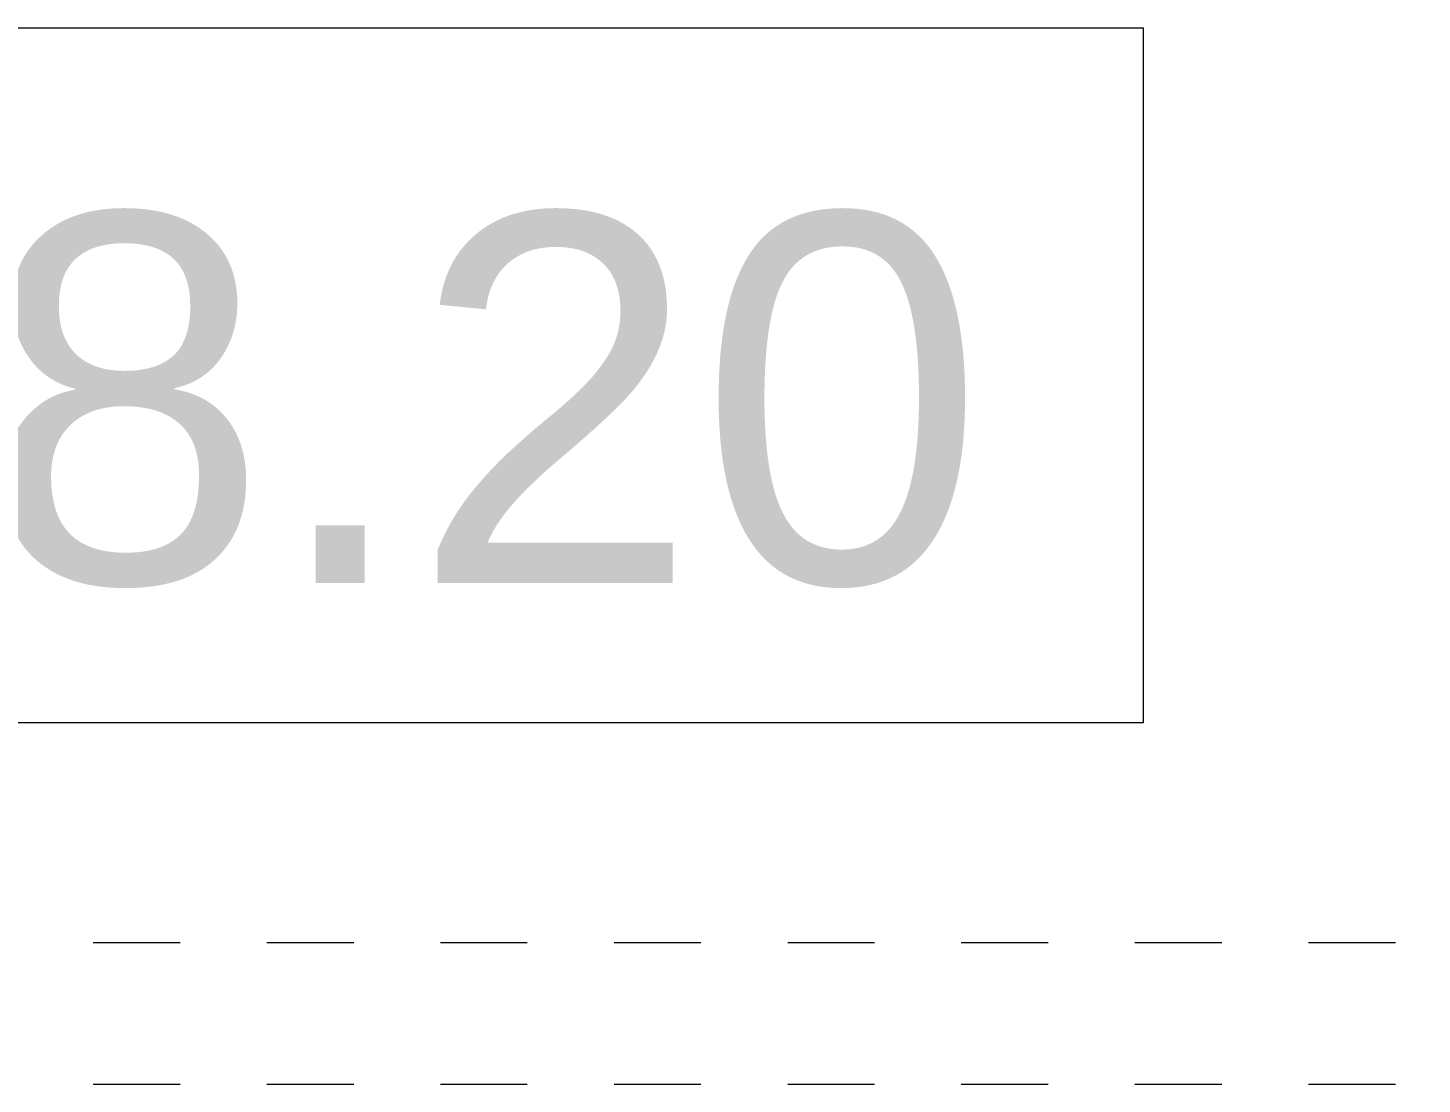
# Model space of a CAD drawing. Header units: millimetres. Extents: x 365175 to 2667127, y -330297 to -162108.
# Drawn here: x 2224764 to 2227031, y -319127 to -317411 of the extents above; entities that cross this region are included whole.
import ezdxf

# ---------------------------------------------------------------- set-up
doc = ezdxf.new("R2010")
doc.units = ezdxf.units.MM
doc.header["$MEASUREMENT"] = 0
doc.linetypes.add('Dashed', pattern=[282.222223, 141.111112, -141.111112])
doc.layers.add('Cotations - Altitudes & Niveaux', color=7, linetype='Continuous')
doc.styles.add('STYLE_GENERE_7', font='')
doc.styles.get('STYLE_GENERE_7').set_extended_font_data('Arial Unicode MS')
doc.dimstyles.new('STYLE_GENERE__6', dxfattribs={"dimtxt": 0.18, "dimasz": 114, "dimexe": 0.18, "dimexo": 0.0625, "dimgap": 0, "dimtad": 0, "dimtih": 1, "dimtoh": 1, "dimdec": 4, "dimzin": 0, "dimdsep": 46, "dimcen": 0.09, "dimadec": 0, "dimazin": 0, "dimtfac": 1, "dimtdec": 4, "dimtmove": 0, "dimatfit": 3, "dimldrblk": 'ARROWHEAD_16', "dimfxl": 0, "dimtolj": 1, "dimtzin": 0, "dimarcsym": 0})

# ---------------------------------------------------------------- blocks, each defined once
blk = doc.blocks.new('ARROWHEAD_16')
at = {"linetype": 'Continuous', "lineweight": 0}
blk.add_hatch(color=0, dxfattribs=at).paths.add_polyline_path([(-0.9093, 0.525), (0, 0), (-0.9093, -0.525)])
at = {"color": 0, "linetype": 'Continuous', "lineweight": 0}
blk.add_line((0, 0), (-1, 0), dxfattribs=at)

msp = doc.modelspace()

# ---------------------------------------------------------------- linework, layer by layer
at = {"color": 12, "linetype": 'Dashed', "lineweight": 5, "true_color": 0xcc0000}
for p, q in [((2194954.891, -318896.824), (2227030.64, -318896.824)), ((2194954.891, -319126.824), (2227030.64, -319126.824))]:
    msp.add_line(p, q, dxfattribs=at)
at = {"layer": 'Cotations - Altitudes & Niveaux', "color": 176, "linetype": 'Continuous', "lineweight": 5, "true_color": 0x000066, "flags": 128}
msp.add_lwpolyline([(2224199.752, -317410.532), (2226577.166, -317410.532), (2226577.166, -318539.945), (2224199.752, -318539.945)], close=True, dxfattribs=at)

# ---------------------------------------------------------------- texts
at = {"layer": 'Cotations - Altitudes & Niveaux', "color": 7, "linetype": 'Continuous', "lineweight": 5, "insert": (2224199.752, -318320.869), "char_height": 600, "attachment_point": 7, "style": 'STYLE_GENERE_7'}
msp.add_mtext('\\A1;{\\pql;\\fArial Unicode MS|b0|i0|c0|p34;+\\fArial Unicode MS|b0|i0|c0|p34;8.20\\fArial Unicode MS|b0|i0|c0|p34; }', dxfattribs=at)

# ---------------------------------------------------------------- leaders
at = {"layer": 'Cotations - Altitudes & Niveaux', "color": 176, "linetype": 'Continuous', "lineweight": 5, "true_color": 0x000066, "annotation_type": 0, "has_hookline": 1, "hookline_direction": 0, "text_width": 2308.659}
msp.add_leader([(2223305.325, -319126.824), (2223699.752, -318320.869), (2224199.752, -318320.869)], dimstyle='STYLE_GENERE__6', dxfattribs=at)

doc.saveas('drawing.dxf')
